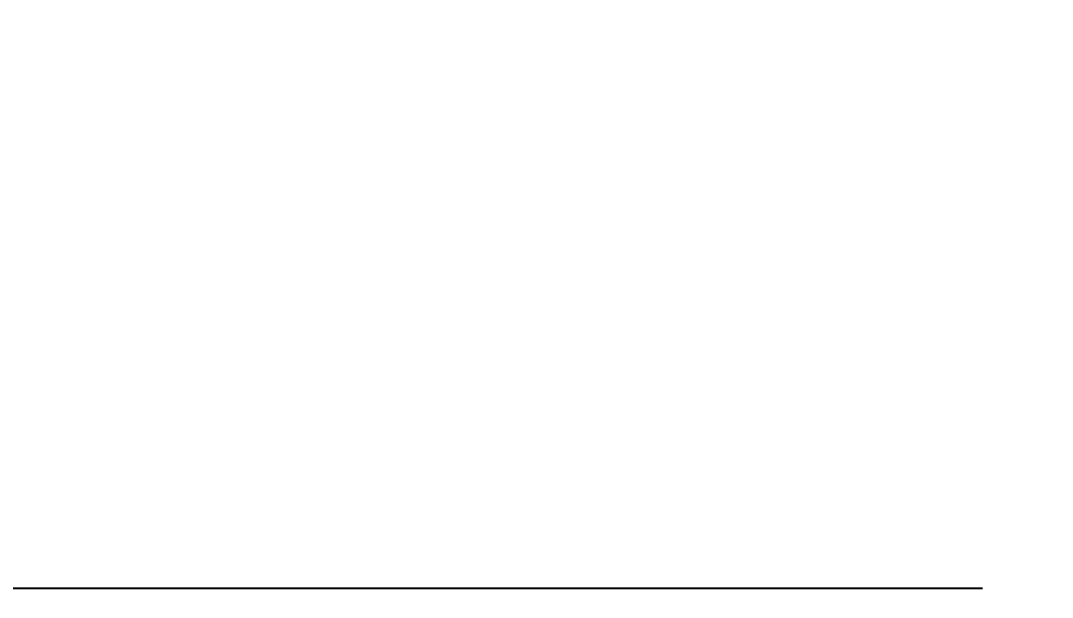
# Model space of a CAD drawing. Header units: inches. Extents: x 175.4 to 228.3, y 137.9 to 224.1.
# Drawn here: x 221.764 to 222.532, y 180.752 to 181.181 of the extents above; entities that cross this region are included whole.
import ezdxf

# ---------------------------------------------------------------- set-up
doc = ezdxf.new("R2010")
doc.units = ezdxf.units.IN
doc.header["$LTSCALE"] = 0.5
doc.header["$MEASUREMENT"] = 0
doc.layers.add('TEXT', color=4, linetype='Continuous')
doc.styles.add('DIM', font='romans.shx', dxfattribs={"width": 0.7})
doc.styles.add('ROMANS', font='romans.shx', dxfattribs={"height": 0.75})
doc.dimstyles.new('ext_12', dxfattribs={"dimscale": 12, "dimtxt": 0.09375, "dimasz": 0.09375, "dimexe": 0.09375, "dimexo": 0.0625, "dimgap": 0.0625, "dimtad": 1, "dimdec": 1, "dimzin": 3, "dimdsep": 46, "dimlunit": 4, "dimtxsty": 'DIM', "dimcen": 0.09, "dimdle": 0.09375, "dimclrt": 4, "dimadec": 0, "dimazin": 0, "dimtfac": 1, "dimtdec": 1, "dimtmove": 2, "dimatfit": 3, "dimfxl": 1, "dimfrac": 2, "dimtolj": 1, "dimtzin": 0, "dimarcsym": 0})

msp = doc.modelspace()

# ---------------------------------------------------------------- texts
at = {"layer": 'TEXT', "insert": (228.34874, 181.1554), "char_height": 0.75, "width": 8.923265, "attachment_point": 3, "style": 'ROMANS'}
msp.add_mtext('CONCRETE FLOOR SLAB ON GRADE', dxfattribs=at)

# ---------------------------------------------------------------- leaders
at = {"layer": 'TEXT'}
msp.add_leader([(218.22287, 183.538), (221.31676, 180.75859), (222.48056, 180.75859)], dimstyle='ext_12', override={"dimtad": 0}, dxfattribs=at)

doc.saveas('drawing.dxf')
